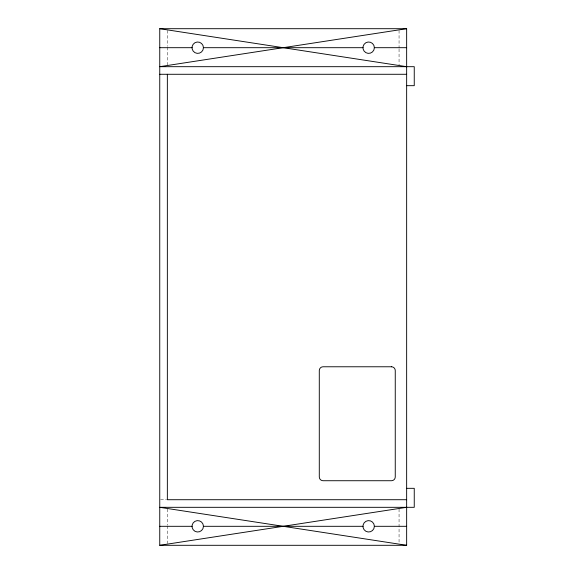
<?xml version="1.0" encoding="UTF-8"?>
<svg xmlns="http://www.w3.org/2000/svg" width="574" height="574" viewBox="0 0 574 574"><rect width="100%" height="100%" fill="white"/><g stroke="black" fill="none" stroke-linecap="round" stroke-linejoin="round"><path stroke-width="0.43" stroke-dasharray="2.87 2.15" d="M160.591 499.717L166.503 499.717M399.059 30.465L399.059 48.137M399.059 49.02L399.059 64.919M399.059 509.081L399.059 543.535M167.35 30.465L167.35 46.365M167.35 47.247L167.35 64.919M167.35 509.081L167.35 524.98M167.35 525.863L167.35 543.535"/><path stroke-width="0.86" d="M406.65 28.7L159.751 28.7L159.751 545.3L406.65 545.3L406.65 28.7L159.751 66.684L414.249 66.684L414.249 85.677L406.65 85.677M159.751 545.3L406.65 507.316M159.751 47.692L192.039 47.692M203.433 47.692A5.697 5.697 0 0 0 194.887 42.756A5.697 5.697 0 0 0 194.887 52.629A5.697 5.697 0 0 0 203.433 47.692L362.969 47.692M374.363 47.692A5.697 5.697 0 0 0 365.817 42.756A5.697 5.697 0 0 0 365.817 52.629A5.697 5.697 0 0 0 374.363 47.692L406.65 47.692M159.751 74.283L406.65 74.283M406.65 488.323L414.249 488.323L414.249 507.316L159.751 507.316L406.65 545.3M406.65 499.717L167.35 499.717L167.35 74.283M159.751 526.308L192.039 526.308M203.433 526.308A5.697 5.697 0 0 0 194.887 521.371A5.697 5.697 0 0 0 194.887 531.244A5.697 5.697 0 0 0 203.433 526.308L362.969 526.308M374.363 526.308A5.697 5.697 0 0 0 365.817 521.371A5.697 5.697 0 0 0 365.817 531.244A5.697 5.697 0 0 0 374.363 526.308L406.65 526.308M159.751 28.7L406.65 66.684M391.461 366.772L323.083 366.772A3.796 3.796 0 0 0 319.288 370.567L319.288 476.929A3.796 3.796 0 0 0 323.083 480.725L391.461 480.725A3.796 3.796 0 0 0 395.256 476.929L395.256 370.567A3.796 3.796 0 0 0 391.461 366.772"/></g></svg>
